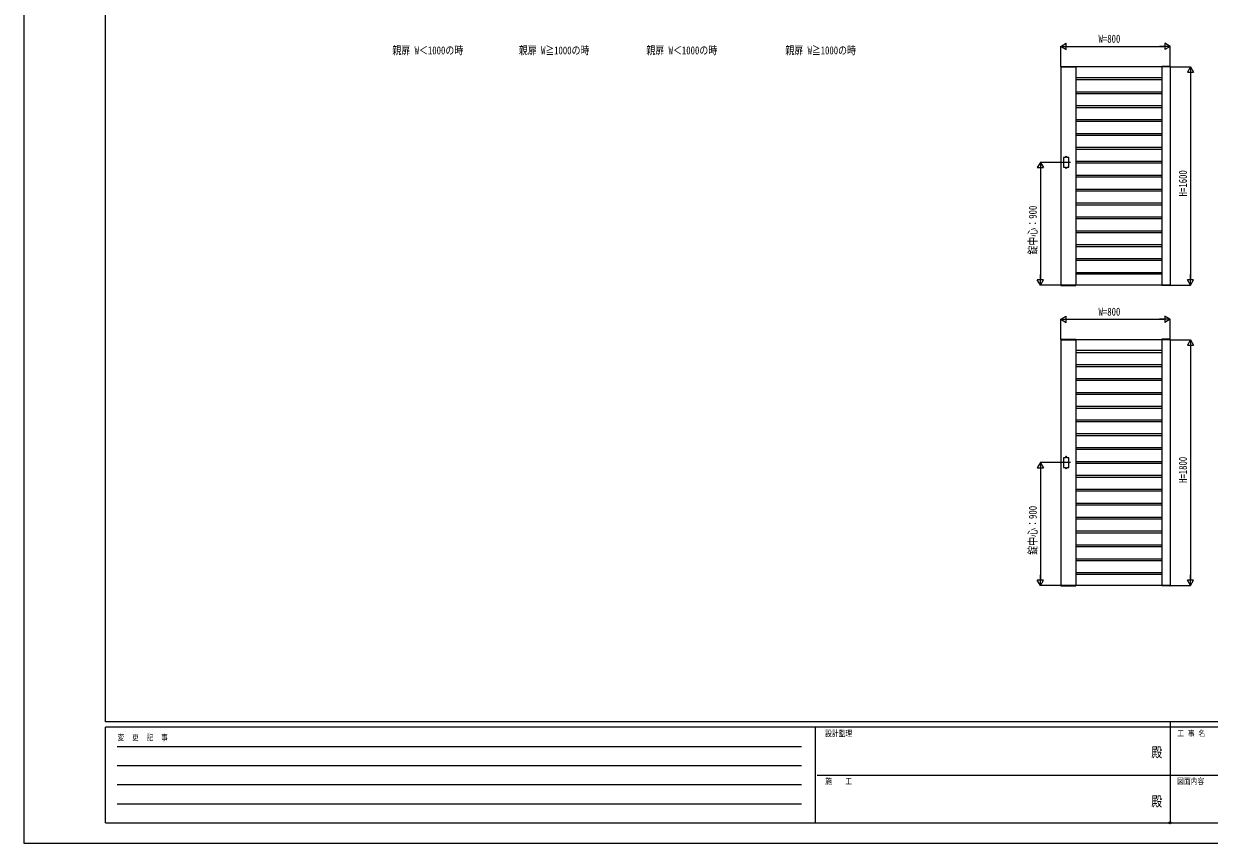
# Model space of a CAD drawing. Units: millimetres, scale not verified. Extents: x -8410 to 8410, y -5940 to 5940.
# Drawn here: x -8410 to 278, y -5940 to 66 of the extents above; entities that cross this region are included whole.
import ezdxf
from ezdxf.enums import TextEntityAlignment as Align

# ---------------------------------------------------------------- set-up
doc = ezdxf.new("R2010")
doc.units = ezdxf.units.MM
doc.header["$LTSCALE"] = 30
doc.header["$PDMODE"] = 32
doc.header["$PDSIZE"] = 15
for name, color, linetype in [('0-1_USER1', 3, 'Continuous'), ('0-2_YKK_A1', 4, 'Continuous'), ('0-3_YKK_D', 6, 'Continuous'), ('0-4_YKK_ZWAK', 7, 'Continuous')]:
    doc.layers.add(name, color=color, linetype=linetype)
doc.styles.add('ＭＳ ゴシック', font='')
doc.styles.get('ＭＳ ゴシック').set_extended_font_data('MS Gothic')

msp = doc.modelspace()

# ---------------------------------------------------------------- linework, layer by layer
at = {"layer": '0-2_YKK_A1'}
for p, q in [((-810.33, -247.45), (-810.46, -250)), ((-810.46, -250), (-699.46, -250)), ((-809.96, -250), (-809.96, -1850)), ((-9.96, -250), (-809.96, -250)), ((-809.33, -246.5), (-700.6, -246.5)), ((-699.96, -250), (-699.96, -1850)), ((-699.6, -247.45), (-699.46, -250)), ((-70.33, -247.45), (-70.46, -250)), ((-9.46, -250), (-70.46, -250)), ((-69.96, -250), (-69.96, -1850)), ((-10.6, -246.5), (-69.33, -246.5)), ((-9.96, -250), (-9.96, -1850)), ((-9.6, -247.45), (-9.46, -250)), ((-69.96, -330), (-699.96, -330)), ((-699.96, -343.65), (-69.96, -343.15)), ((-699.96, -432.15), (-69.96, -432.15)), ((-699.96, -445.05), (-69.96, -445.05)), ((-699.96, -534.05), (-69.96, -534.05)), ((-699.96, -546.95), (-69.96, -546.95)), ((-699.96, -635.95), (-69.96, -635.95)), ((-699.96, -648.85), (-69.96, -648.85)), ((-699.96, -737.85), (-69.96, -737.85)), ((-699.96, -750.75), (-69.96, -750.75)), ((-699.96, -839.76), (-69.96, -839.76)), ((-699.96, -852.65), (-69.96, -852.65)), ((-739.46, -950), (-802.46, -950)), ((-775.96, -915), (-775.96, -910)), ((-765.96, -915), (-765.96, -910)), ((-699.96, -941.65), (-69.96, -941.65)), ((-699.96, -954.55), (-69.96, -954.55)), ((-775.96, -985), (-775.96, -990)), ((-765.96, -985), (-765.96, -990)), ((-699.96, -1043.55), (-69.96, -1043.55)), ((-699.96, -1056.45), (-69.96, -1056.45)), ((-699.96, -1145.45), (-69.96, -1145.45)), ((-699.96, -1158.35), (-69.96, -1158.35)), ((-699.96, -1247.35), (-69.96, -1247.35)), ((-699.96, -1260.25), (-69.96, -1260.25)), ((-699.96, -1349.25), (-69.96, -1349.25)), ((-699.96, -1362.15), (-69.96, -1362.15)), ((-699.96, -1451.15), (-69.96, -1451.15)), ((-699.96, -1464.05), (-69.96, -1464.05)), ((-699.96, -1553.05), (-69.96, -1553.05)), ((-699.96, -1565.95), (-69.96, -1565.95)), ((-699.96, -1654.95), (-69.96, -1654.95)), ((-699.96, -1667.85), (-69.96, -1667.85)), ((-699.96, -1756.85), (-69.96, -1756.85)), ((-69.96, -1770), (-699.96, -1770)), ((-810.46, -1850), (-699.46, -1850)), ((-810.33, -1852.55), (-810.46, -1850)), ((-9.96, -1850), (-809.96, -1850)), ((-809.33, -1853.5), (-700.6, -1853.5)), ((-699.6, -1852.55), (-699.46, -1850)), ((-9.46, -1850), (-70.46, -1850)), ((-70.33, -1852.55), (-70.46, -1850)), ((-10.6, -1853.5), (-69.33, -1853.5)), ((-9.6, -1852.55), (-9.46, -1850)), ((-810.33, -2247.45), (-810.46, -2250)), ((-810.46, -2250), (-699.46, -2250)), ((-809.96, -2250), (-809.96, -4050)), ((-9.96, -2250), (-809.96, -2250)), ((-809.33, -2246.5), (-700.6, -2246.5)), ((-699.96, -2250), (-699.96, -4050)), ((-699.6, -2247.45), (-699.46, -2250)), ((-70.33, -2247.45), (-70.46, -2250)), ((-9.46, -2250), (-70.46, -2250)), ((-69.96, -2250), (-69.96, -4050)), ((-10.6, -2246.5), (-69.33, -2246.5)), ((-9.96, -2250), (-9.96, -4050)), ((-9.6, -2247.45), (-9.46, -2250)), ((-69.96, -2330), (-699.96, -2330)), ((-699.96, -2343.65), (-69.96, -2343.15)), ((-699.96, -2432.15), (-69.96, -2432.15)), ((-699.96, -2445.05), (-69.96, -2445.05)), ((-699.96, -2534.05), (-69.96, -2534.05)), ((-699.96, -2546.95), (-69.96, -2546.95)), ((-699.96, -2635.95), (-69.96, -2635.95)), ((-699.96, -2648.85), (-69.96, -2648.85)), ((-699.96, -2737.85), (-69.96, -2737.85)), ((-699.96, -2750.75), (-69.96, -2750.75)), ((-699.96, -2835.95), (-69.96, -2835.95)), ((-699.96, -2848.85), (-69.96, -2848.85)), ((-699.96, -2937.85), (-69.96, -2937.85)), ((-699.96, -2950.75), (-69.96, -2950.75)), ((-699.96, -3039.76), (-69.96, -3039.76)), ((-775.96, -3115), (-775.96, -3110)), ((-765.96, -3115), (-765.96, -3110)), ((-699.96, -3052.65), (-69.96, -3052.65)), ((-739.46, -3150), (-802.46, -3150)), ((-775.96, -3185), (-775.96, -3190)), ((-765.96, -3185), (-765.96, -3190)), ((-699.96, -3141.65), (-69.96, -3141.65)), ((-699.96, -3154.55), (-69.96, -3154.55)), ((-699.96, -3243.55), (-69.96, -3243.55)), ((-699.96, -3256.45), (-69.96, -3256.45)), ((-699.96, -3345.45), (-69.96, -3345.45)), ((-699.96, -3358.35), (-69.96, -3358.35)), ((-699.96, -3447.35), (-69.96, -3447.35)), ((-699.96, -3460.25), (-69.96, -3460.25)), ((-699.96, -3549.25), (-69.96, -3549.25)), ((-699.96, -3562.15), (-69.96, -3562.15)), ((-699.96, -3651.15), (-69.96, -3651.15)), ((-699.96, -3664.05), (-69.96, -3664.05)), ((-699.96, -3753.05), (-69.96, -3753.05)), ((-699.96, -3765.95), (-69.96, -3765.95)), ((-699.96, -3854.95), (-69.96, -3854.95)), ((-699.96, -3867.85), (-69.96, -3867.85)), ((-699.96, -3956.85), (-69.96, -3956.85)), ((-69.96, -3970), (-699.96, -3970)), ((-810.46, -4050), (-699.46, -4050)), ((-810.33, -4052.55), (-810.46, -4050)), ((-9.96, -4050), (-809.96, -4050)), ((-809.33, -4053.5), (-700.6, -4053.5)), ((-699.6, -4052.55), (-699.46, -4050)), ((-9.46, -4050), (-70.46, -4050)), ((-70.33, -4052.55), (-70.46, -4050)), ((-10.6, -4053.5), (-69.33, -4053.5)), ((-9.6, -4052.55), (-9.46, -4050))]:
    msp.add_line(p, q, dxfattribs=at)
for points in [[(-775.96, -915), (-789.96, -915), (-789.96, -985), (-775.96, -985)], [(-765.96, -985), (-751.96, -985), (-751.96, -915), (-765.96, -915)], [(-775.96, -3115), (-789.96, -3115), (-789.96, -3185), (-775.96, -3185)], [(-765.96, -3185), (-751.96, -3185), (-751.96, -3115), (-765.96, -3115)]]:
    msp.add_lwpolyline(points, dxfattribs=at)
for centre, radius, start, end in [((-809.33, -247.5), 1, 90, 177), ((-700.6, -247.5), 1, 3, 90), ((-69.33, -247.5), 1, 90, 177), ((-10.6, -247.5), 1, 3, 90), ((-770.96, -910), 5, 0, 180), ((-770.96, -990), 5, 180, 0), ((-809.33, -1852.5), 1, 183, 270), ((-700.6, -1852.5), 1, 270, 357), ((-69.33, -1852.5), 1, 183, 270), ((-10.6, -1852.5), 1, 270, 357), ((-809.33, -2247.5), 1, 90, 177), ((-700.6, -2247.5), 1, 3, 90), ((-69.33, -2247.5), 1, 90, 177), ((-10.6, -2247.5), 1, 3, 90), ((-770.96, -3110), 5, 0, 180), ((-770.96, -3190), 5, 180, 0), ((-809.33, -4052.5), 1, 183, 270), ((-700.6, -4052.5), 1, 270, 357), ((-69.33, -4052.5), 1, 183, 270), ((-10.6, -4052.5), 1, 270, 357)]:
    msp.add_arc(centre, radius, start, end, dxfattribs=at)
at = {"layer": '0-3_YKK_D'}
for p, q in [((-809.96, -100), (-770.99, -77.5)), ((-770.99, -122.5), (-770.99, -77.5)), ((-9.96, -100), (-48.94, -77.5)), ((-48.94, -77.5), (-48.94, -122.5)), ((-809.96, -248), (-809.96, -99)), ((-809.96, -100), (-770.99, -122.5)), ((-809.96, -100), (-732.02, -100)), ((-764.96, -100), (-54.96, -100)), ((-9.96, -100), (-87.91, -100)), ((-9.96, -100), (-48.94, -122.5)), ((-9.96, -248), (-9.96, -99)), ((-7.96, -250), (141.04, -250)), ((140.04, -250), (117.54, -288.97)), ((140.04, -250), (162.54, -288.97)), ((140.04, -250), (140.04, -327.94)), ((117.54, -288.97), (162.54, -288.97)), ((140.04, -295), (140.04, -1805)), ((-959.96, -950), (-982.46, -988.97)), ((-804.46, -950), (-960.96, -950)), ((-959.96, -950), (-937.46, -988.97)), ((-959.96, -950), (-959.96, -1027.94)), ((-982.46, -988.97), (-937.46, -988.97)), ((-959.96, -995), (-959.96, -1805)), ((-959.96, -1850), (-982.46, -1811.03)), ((-937.46, -1811.03), (-982.46, -1811.03)), ((-959.96, -1850), (-959.96, -1772.06)), ((-959.96, -1850), (-937.46, -1811.03)), ((140.04, -1850), (117.54, -1811.03)), ((162.54, -1811.03), (117.54, -1811.03)), ((140.04, -1850), (140.04, -1772.06)), ((140.04, -1850), (162.54, -1811.03)), ((-811.96, -1850), (-960.96, -1850)), ((-7.96, -1850), (141.04, -1850)), ((-809.96, -2100), (-770.99, -2077.5)), ((-770.99, -2122.5), (-770.99, -2077.5)), ((-9.96, -2100), (-48.94, -2077.5)), ((-48.94, -2077.5), (-48.94, -2122.5)), ((-809.96, -2248), (-809.96, -2099)), ((-809.96, -2100), (-770.99, -2122.5)), ((-809.96, -2100), (-732.02, -2100)), ((-764.96, -2100), (-54.96, -2100)), ((-9.96, -2100), (-87.91, -2100)), ((-9.96, -2100), (-48.94, -2122.5)), ((-9.96, -2248), (-9.96, -2099)), ((-7.96, -2250), (141.04, -2250)), ((140.04, -2250), (117.54, -2288.97)), ((140.04, -2250), (162.54, -2288.97)), ((140.04, -2250), (140.04, -2327.94)), ((117.54, -2288.97), (162.54, -2288.97)), ((140.04, -2295), (140.04, -4005)), ((-959.96, -3150), (-982.46, -3188.97)), ((-982.46, -3188.97), (-937.46, -3188.97)), ((-804.46, -3150), (-960.96, -3150)), ((-959.96, -3150), (-937.46, -3188.97)), ((-959.96, -3150), (-959.96, -3227.94)), ((-959.96, -3195), (-959.96, -4005)), ((-959.96, -4050), (-959.96, -3972.06)), ((140.04, -4050), (140.04, -3972.06)), ((-959.96, -4050), (-982.46, -4011.03)), ((-937.46, -4011.03), (-982.46, -4011.03)), ((-811.96, -4050), (-960.96, -4050)), ((-959.96, -4050), (-937.46, -4011.03)), ((-7.96, -4050), (141.04, -4050)), ((140.04, -4050), (117.54, -4011.03)), ((162.54, -4011.03), (117.54, -4011.03)), ((140.04, -4050), (162.54, -4011.03))]:
    msp.add_line(p, q, dxfattribs=at)
at = {"layer": '0-4_YKK_ZWAK'}
for p, q in [((-7809.96, -5050), (-7809.96, 5550)), ((7790.04, -5050), (-7809.96, -5050)), ((-2609.96, -5090), (-7809.96, -5090)), ((-7809.96, -5790), (-7809.96, -5090)), ((-2609.96, -5090), (-2609.96, -5790)), ((-9.96, -5090), (-2609.96, -5090)), ((-9.96, -5050), (-9.96, -5790)), ((2590.04, -5090), (-9.96, -5090)), ((-7724.96, -5230), (-2709.96, -5230)), ((-7724.96, -5370), (-2709.96, -5370)), ((-2594.96, -5440), (-9.96, -5440)), ((-9.96, -5440), (2590.04, -5440)), ((-7724.96, -5510), (-2709.96, -5510)), ((-7724.96, -5650), (-2709.96, -5650)), ((-7809.96, -5790), (-2609.96, -5790)), ((-2609.96, -5790), (-9.96, -5790)), ((-9.96, -5790), (2590.04, -5790))]:
    msp.add_line(p, q, dxfattribs=at)
msp.add_lwpolyline([(-8410, -5940), (8410, -5940), (8410, 5940), (-8410, 5940)], close=True, dxfattribs=at)
msp.add_point((-9.96, -5790), dxfattribs=at)

# ---------------------------------------------------------------- texts
at = {"layer": '0-1_USER1', "style": 'ＭＳ ゴシック', "width": 0.8}
for s, p in [('親扉 W＜1000の時', (-5708.86, -176.34)), ('親扉 W≧1000の時', (-4782.24, -176.34)), ('親扉 W＜1000の時', (-3847.72, -176.34)), ('親扉 W≧1000の時', (-2829.03, -176.34))]:
    msp.add_text(s, height=58.65, dxfattribs=at).set_placement(p, align=Align.BOTTOM_LEFT)
at = {"layer": '0-3_YKK_D', "style": 'ＭＳ ゴシック', "width": 0.8}
for p in [(-533.7, -91), (-533.7, -2091)]:
    msp.add_text('W=800', height=58.65, dxfattribs=at).set_placement(p, align=Align.BOTTOM_LEFT)
for s, p in [('H=1600', (131.04, -1199.33)), ('錠中心：900', (-968.96, -1626.13)), ('H=1800', (131.04, -3299.33)), ('錠中心：900', (-968.96, -3826.13))]:
    msp.add_text(s, height=58.65, rotation=90, dxfattribs=at).set_placement(p, align=Align.BOTTOM_LEFT)
at = {"layer": '0-4_YKK_ZWAK', "style": 'ＭＳ ゴシック', "width": 0.8}
for s, height, p in [('設計監理', 43.99, (-2536.63, -5170)), ('工 事 名', 43.99, (42.54, -5170)), ('変  更  記  事', 43.99, (-7722.62, -5200)), ('殿', 73.31, (-147.33, -5331.67)), ('施\u3000\u3000工', 43.99, (-2536.63, -5520)), ('図面内容', 43.99, (42.54, -5520)), ('殿', 73.31, (-147.33, -5691.67))]:
    msp.add_text(s, height=height, dxfattribs=at).set_placement(p, align=Align.BOTTOM_LEFT)

doc.saveas('drawing.dxf')
